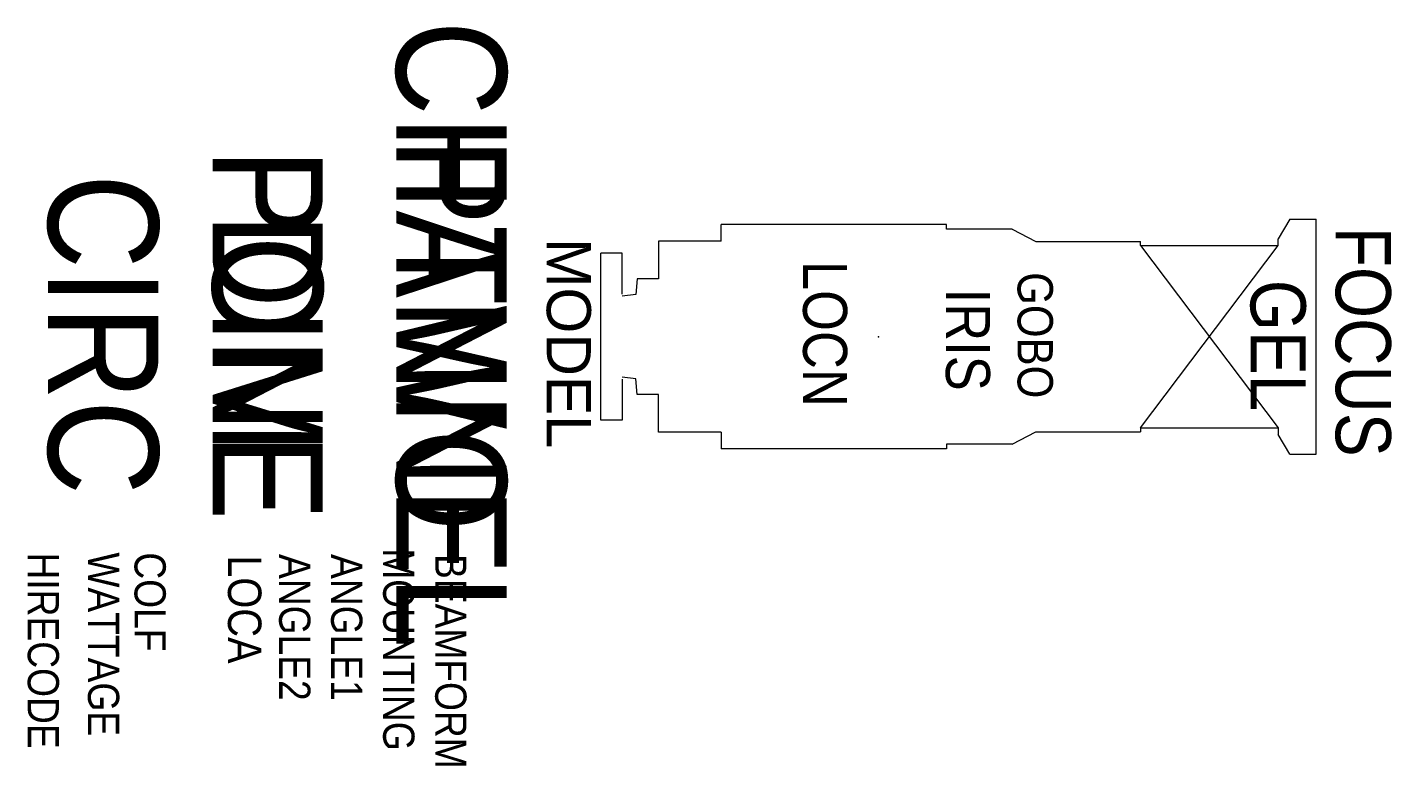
# Model space of a CAD drawing. Extents: x 6042 to 7279, y 179 to 849.
import ezdxf
from ezdxf.enums import TextEntityAlignment as Align

# ---------------------------------------------------------------- set-up
doc = ezdxf.new("R2010")
doc.units = 0
doc.header["$MEASUREMENT"] = 0
doc.layers.get('0').update_dxf_attribs({"linetype": 'CONTINUOUS'})
for name, color, linetype in [('CHANNEL', 3, 'CONTINUOUS'), ('CIRC', 6, 'CONTINUOUS'), ('DIMMER', 4, 'CONTINUOUS'), ('FOCUS', 30, 'CONTINUOUS'), ('GEL', 1, 'CONTINUOUS'), ('LANTERNS', 4, 'CONTINUOUS'), ('LOCATION', 7, 'CONTINUOUS'), ('MODEL', 6, 'CONTINUOUS'), ('PATCH', 5, 'CONTINUOUS'), ('PATCH2', 5, 'CONTINUOUS')]:
    doc.layers.add(name, color=color, linetype=linetype)

msp = doc.modelspace()

# ---------------------------------------------------------------- linework, layer by layer
for p, q in [((6875.5, 670), (6671.2, 670)), ((6671.2, 654.8), (6671.2, 670)), ((6875.5, 665.8), (6875.5, 670)), ((7186.7, 674.7), (7176.1, 656.9)), ((7186.7, 674.7), (7210.5, 674.7)), ((7210.5, 461.9), (7210.5, 674.7)), ((6934.9, 665.8), (6875.5, 665.8)), ((6934.9, 665.8), (6956.3, 654.6)), ((7176.1, 651), (7176.1, 656.9)), ((6561.9, 492.7), (6561.9, 643.9)), ((6581.5, 643.9), (6561.9, 643.9)), ((6581.5, 606.8), (6581.5, 643.9)), ((6614.2, 654.8), (6614.2, 620.7)), ((6671.2, 654.8), (6614.2, 654.8)), ((6956.3, 654.6), (7051.3, 654.6)), ((7051.3, 651), (7051.3, 654.6)), ((7051.3, 485.6), (7176.1, 651)), ((7051.3, 651), (7176.1, 485.6)), ((7051.3, 651), (7176.1, 651)), ((6594.9, 620.7), (6593.8, 606.5)), ((6614.2, 620.7), (6594.9, 620.7)), ((6593.8, 606.5), (6581.5, 605)), ((6593.8, 530.1), (6581.5, 531.6)), ((6581.5, 529.8), (6581.5, 492.7)), ((6594.9, 515.9), (6593.8, 530.1)), ((6614.2, 515.9), (6594.9, 515.9)), ((6614.2, 481.8), (6614.2, 515.9)), ((6581.5, 492.7), (6561.9, 492.7)), ((7051.3, 485.6), (7176.1, 485.6)), ((7051.3, 485.6), (7051.3, 482.1)), ((7176.1, 485.6), (7176.1, 479.7)), ((6671.2, 481.8), (6614.2, 481.8)), ((6671.2, 481.8), (6671.2, 466.6)), ((6934.9, 470.8), (6875.5, 470.8)), ((6875.5, 470.8), (6875.5, 466.6)), ((6934.9, 470.8), (6956.3, 482.1)), ((6956.3, 482.1), (7051.3, 482.1)), ((7186.7, 461.9), (7176.1, 479.7)), ((6875.5, 466.6), (6671.2, 466.6)), ((7186.7, 461.9), (7210.5, 461.9))]:
    msp.add_line(p, q)
msp.add_point((6813.7, 568.3))

# ---------------------------------------------------------------- texts
at = {"layer": 'CHANNEL', "width": 0.89}
msp.add_attdef('CHANNEL', text='', height=100, rotation=270, dxfattribs=at).set_placement((6376.6, 570.4, 0), align=Align.CENTER)
at = {"layer": 'CIRC', "width": 0.89}
msp.add_attdef('CIRC', text='', height=100, rotation=270, dxfattribs=at).set_placement((6061, 570.4, 0), align=Align.CENTER)
at = {"layer": 'DIMMER', "width": 0.89}
msp.add_attdef('DIM', text='', height=100, rotation=270, dxfattribs=at).set_placement((6210, 571.3, 0), align=Align.CENTER)
at = {"layer": 'FOCUS', "color": 30, "width": 0.89}
msp.add_attdef('FOCUS', text='', height=50, rotation=270, dxfattribs=at).set_placement((7228.2, 563.7, 0), align=Align.CENTER)
at = {"layer": 'GEL', "width": 0.89}
for tag, height, p in [('GOBO', 32, (6939.8, 569.6, 0)), ('GEL', 50, (7151, 560.3, 0))]:
    msp.add_attdef(tag, text='', height=height, rotation=270, dxfattribs=at).set_placement(p, align=Align.CENTER)
at = {"layer": 'LANTERNS', "color": 30, "width": 0.89}
msp.add_attdef('IRIS', text='', height=40, rotation=270, dxfattribs=at).set_placement((6894.8, 565.6, 0), align=Align.MIDDLE)
at = {"layer": 'LANTERNS', "color": 0, "width": 0.89, "flags": 1}
for tag, p, s, height in [('WATTAGE', (6097.1, 372.8, 0), '600', 28.3), ('COLF', (6139.3, 372.8, 0), 'Y', 28.3), ('ANGLE2', (6270.4, 371.3, 0), '20', 28.3), ('ANGLE1', (6317.5, 371.3, 0), '20', 28.3), ('MOUNTING', (6364.7, 376.5, 0), 'STANDARD HOOK CLAMP', 28.305), ('HIRECODE', (6042.5, 372.7, 0), '', 28.3), ('LOCA', (6224, 370.2, 0), '', 30.3), ('BEAMFORM', (6411.9, 371.3, 0), 'C', 28.3)]:
    msp.add_attdef(tag, p, s, height=height, rotation=270, dxfattribs=at)
at = {"layer": 'LOCATION', "width": 0.89}
msp.add_attdef('LOCN', text='', height=40, rotation=270, dxfattribs=at).set_placement((6745.3, 570.9), align=Align.CENTER)
at = {"layer": 'MODEL'}
msp.add_attdef('MODEL', text='S6-20', height=40, rotation=270, dxfattribs=at).set_placement((6513, 562.4, 0), align=Align.CENTER)
at = {"layer": 'PATCH', "width": 0.89}
msp.add_attdef('PONE', text='', height=100, rotation=270, dxfattribs=at).set_placement((6210, 570.4, 0), align=Align.CENTER)
at = {"layer": 'PATCH2', "width": 0.89}
msp.add_attdef('PTWO', text='', height=100, rotation=270, dxfattribs=at).set_placement((6376.6, 570.4, 0), align=Align.CENTER)

doc.saveas('drawing.dxf')
